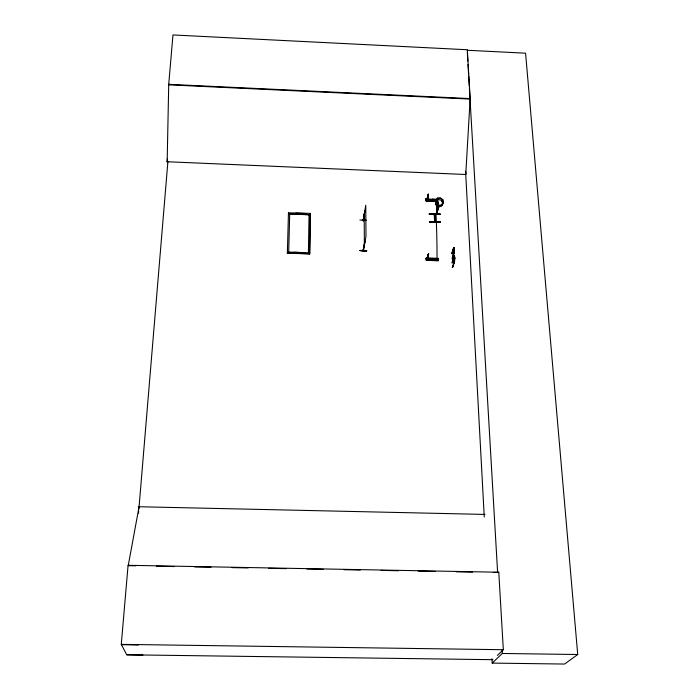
<?xml version="1.0" encoding="UTF-8"?>
<svg xmlns="http://www.w3.org/2000/svg" width="699" height="699" viewBox="0 0 699 699"><rect width="100%" height="100%" fill="white"/><g stroke="black" fill="none" stroke-linecap="round" stroke-linejoin="round"><path stroke-width="1.05" d="M427.106 258.761L426.731 258.682M438.028 202.972L436.517 208.922L438.09 202.404C438.754 202.596 438.002 202.754 438.063 202.859M453.782 247.839L453.354 248.783M454.001 252.522L452.436 258.918M436.062 200.194L436.77 202.658L436.15 200.063M436.22 200.22L437.67 198.271M438.107 258.744L426.25 258.805M427.002 258.447L426.338 259.381L426.591 258.158L426.241 258.787L438.133 259.137L438.098 258.464M438.221 260.648L426.329 260.36L438.221 260.692L438.221 260.08L426.294 259.696L426.329 260.36M438.229 260.456L438.151 258.447L426.215 258.141L427.57 257.852L427.552 260.159L427.657 259.626L426.442 259.6L426.346 260.124L438.203 260.273M438.221 260.08L426.329 259.748M426.25 258.63L438.151 258.901L426.268 258.569M288.469 212.531L287.368 253.143L309.657 253.982L310.365 213.413L288.451 212.819M309.657 253.982L310.365 213.413M440.44 221.574L429.544 221.513L429.562 222.133L440.379 222.448L440.44 221.531M167.166 161.74L168.721 84.317L172.976 34.95L467.316 49.751L470.165 98.585L465.752 174.497L167.166 161.74L167.882 161.775L138.9 508.907M429.562 221.627L440.37 221.863L429.562 221.627L429.57 222.125M360.029 250.609L366.652 250.827M360.055 250.425C371.658 250.216 365.935 252.409 360.055 250.382M426.119 199.014L426.172 200.901L426.224 198.612L427.404 198.796L426.224 198.612M426.163 200.552L437.757 200.963L437.749 201.548L426.163 201.032L426.145 200.43M426.102 199.582L437.679 200.08C436.508 196.908 436.351 204.222 436.534 199.355M426.084 199.206L437.67 199.792M426.102 199.075L437.653 199.486M437.74 200.989L426.154 200.683M426.163 199.565L426.329 198.892L426.18 200.124L426.425 199.154L426.967 199.32L427.919 194.951M454.184 256.97L452.27 262.929M428.26 256.017L428.636 254.576M435.861 200.665L435.591 203.357L438.649 205.829L441.768 205.314L443.507 202.885L442.93 199.835M435.73 200.727L435.643 203.278M426.74 199.18L426.451 199.154M287.368 253.143L309.683 253.702M287.394 252.016L309.674 252.855M289.701 213.964L288.713 251.789M428.417 194.986L428.006 196.838M428.347 194.811L428.356 194.261M426.102 199.599L426.11 199.014M167.437 158.507L167.166 161.81L167.882 161.845M138.533 513.223L138.717 511.065M142.972 655.112L126.711 654.78L121.285 644.364L128.074 565.29L498.771 572.228L503.324 649.721L497.382 655.417M309.045 214.742L308.399 252.522M310.321 214.785L288.425 213.911L309.281 214.75M437.749 204.519L437.897 208.215L438.5 202.78L438.055 203.392M427.971 257.057L427.176 259.591L428.05 254.567M428.548 254.576L428.557 253.667M428.006 197.398L427.08 200.325L427.823 195.502M428.129 196.489L427.963 197.153M428.435 194.811L428.155 196.113M453.433 249.403L453.607 253.195L454.333 247.848L454.07 253.16M437.364 207.254C438.596 198.665 436.29 208.678 437.836 209.49M438.649 204.702L436.718 213.92L438.256 207.428L438.544 208.049M453.817 257.625L454.001 261.443L454.726 258.088L454.175 255.642M436.045 204.029L435.608 204.187L436.997 205.672L439.409 206.423L441.052 205.873L442.24 204.571L442.598 202.876L441.585 200.36M453.013 252.051L453.345 248.73L452.926 252.059L453.546 254.558L453.992 253.108L454.001 252.426L452.183 258.385M453.38 260.273L453.73 256.944L453.398 262.239M436.927 258.49L437.05 260.351A128.581 14.784 -88.9 0 0 435.975 213.632L436.228 213.335M436.491 208.852C437.242 202.151 436.718 225.2 436.814 207.97M437.05 213.081L437.032 213.527M427.91 254.873L428.006 254.331M428.181 256.682L428.277 255.633M428.321 256.376L428.129 256.917M363.209 250.216L363.489 250.653L365.996 236.113L365.752 205.27L363.253 220.805L363.017 220.168M363.48 250.548L363.27 249.692L363.192 250.574M362.999 219.949L363.279 220.683M363.305 220.473L363.297 219.844M437.862 199.311L441.541 200.368L442.851 202.946L442.432 204.807L441.156 206.214L439.33 206.808M359.863 220.063L366.398 220.202M363.026 220.797L364.791 211.002L363.253 220.805M363.218 250.6L364.782 241.138M365.018 241.138L363.192 250.093M135.851 565.832L128.223 565.692L139.075 506.74M454.708 257.616C454.009 262.405 453.135 258.508 454.682 256.979M427.779 195.187L428.426 194.007M436.962 213.85L436.753 208.328M429.282 214.174L440.143 214.165L429.282 214.174L429.256 213.553L440.029 213.929L440.047 214.541M427.971 255.231L427.264 259.591L428.225 256.917M437.705 199.407L437.757 201.321L426.154 200.84L426.276 200.298L427.465 200.491M427.316 199.119L427.395 198.656M427.456 200.342L427.36 200.893L427.29 199.058M432.332 199.267L433.529 199.232L433.581 201.146L433.529 199.232M432.428 201.015L432.358 199.189M434.647 201.111L434.568 199.276L435.748 199.329L435.818 201.155M435.049 213.999L434.315 214.27L434.603 221.618L435.32 221.644L434.979 213.99L434.385 214.278L434.603 221.618M436.779 208.922L438.317 202.518M438.247 207.35L436.718 213.92M434.726 221.653L435.39 221.408L435.014 217.476M436.98 213.361L438.518 207.533M436.945 213.929L436.735 213.457M428.216 254.34L428.636 253.554M427.57 257.852L427.57 259.932M432.637 258.368L432.76 260.229M433.843 258.403L433.965 260.255M436.124 258.473L436.237 260.325M451.947 253.265L453.791 247.42M451.973 253.781C451.921 251.116 455.119 247.14 453.721 247.402M452.201 253.789L454.018 247.429M452.209 258.91L454.263 252.584M452.332 261.435L454.184 255.554L454.804 258.088L454.385 261.426L454.726 258.088M452.043 262.92L454.411 255.651M452.253 267.551L454.656 260.841L452.821 267.123M452.594 267.114L454.656 260.841M442.939 199.835L440.449 197.887L437.548 198.21M437.67 198.394L440.283 198.271L442.528 200.028M433.118 200.526L433.45 199.975M454.289 248.722C452.76 250.277 453.607 254.165 454.324 249.36M498.771 572.228L493.267 572.507M436.001 200.036L437.574 198.044M427.902 197.625L426.993 200.316L426.949 199.101M432.969 258.901L432.847 259.373M432.646 199.757L433.013 200.464M491.956 658.738L492.192 663.098L502.336 653.469L577.715 654.509L525.578 53.194L467.185 50.258M438.081 199.372L435.984 200.796L435.94 203.147L438.727 205.392M453.765 248.346L454.245 247.918M454.149 256.577L454.717 256.105M577.715 654.509L564.591 664.05L492.192 663.098M435.73 200.762L437.897 199.25M433.336 259.705L433.66 258.918M433.31 258.787L432.899 259.478M433.59 259.591L432.996 259.512M434.761 221.356L435.32 221.408L435.101 214.06M438.71 205.357L441.453 204.894L443 202.745L442.493 200.019M432.838 199.722L433.38 199.94M126.711 654.78L492.935 659.69M121.285 644.364L503.324 649.721M156.559 566.216L173.99 566.548M194.698 566.933L211.046 567.239M231.745 567.623L248.093 567.929M268.792 568.313L286.232 568.645M306.931 569.03L323.279 569.336M343.978 569.72L360.326 570.026M381.034 570.41L398.465 570.742M418.081 571.109L435.512 571.433M456.22 571.817L472.559 572.123M138.245 506.723L485.001 514.42M121.451 644.679L138.402 645.028M427.578 258.001L426.364 257.817M438.133 258.525L426.215 258.184L426.346 260.124L438.203 260.386M360.029 250.557L366.652 250.758M364.799 211.517L364.555 210.993M429.291 214.016L440.047 214.34M293.763 252.252L305.428 252.689M453.939 262.737L453.415 262.177L454.009 262.815M437.434 209.097L437.915 209.569M295.747 213.116L306.171 213.536M437.766 201.312L426.18 200.84M168.774 84.832L470.025 99.083M168.721 84.317L470.165 98.585M436.98 205.655L439.4 206.415M439.339 206.817L436.639 205.96L435.608 204.187M453.031 253.947L453.625 254.558M428.539 253.554L428.67 254.008M426.635 199.267L426.434 198.892M467.308 52.434L467.814 61.11M468.007 64.369L468.575 74.129M468.697 76.296L469.265 86.064M469.396 88.231L497.627 572.595M502.144 650.236L502.336 653.469M465.752 174.497L465.569 171.229L484.267 517.015M454.394 260.736L454.446 261.365M426.486 258.149L426.442 259.381M438.09 202.5L438.107 203.016M434.385 214.034L434.717 221.688M426.329 198.892L426.355 199.451M364.179 214.654L364.397 245.2M437.906 204.99C437.347 210.373 439.418 200.683 437.906 204.99M434.935 258.359L435.014 260.369L434.935 258.359"/></g></svg>
